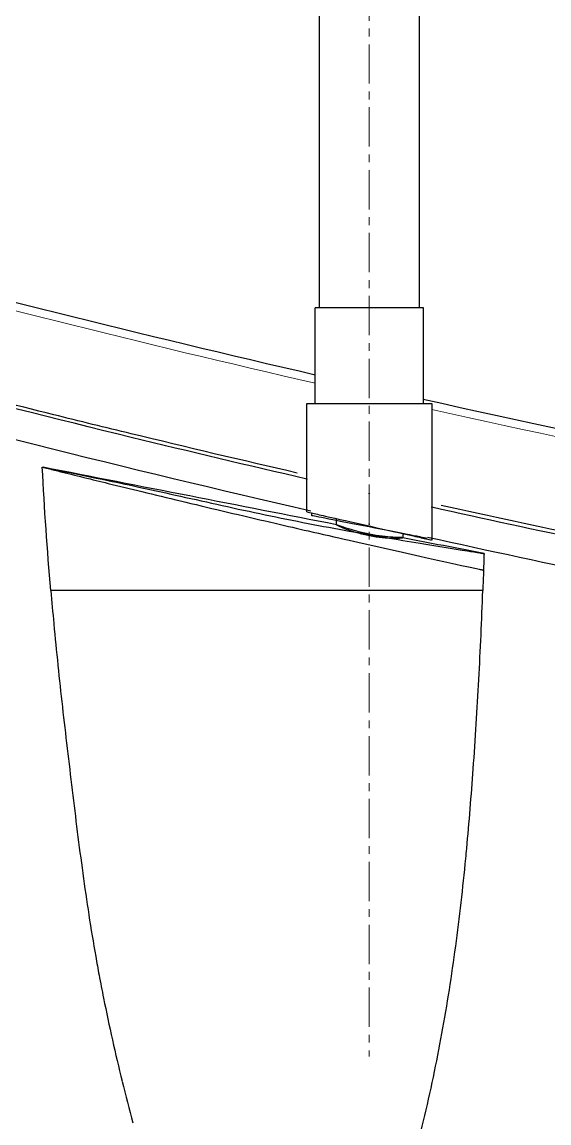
# Model space of a CAD drawing. Header units: inches. Extents: x 5516 to 5996, y -2506 to -2249.
# Drawn here: x 5571.5 to 5587.35, y -2488.8 to -2455.72 of the extents above; entities that cross this region are included whole.
import ezdxf

# ---------------------------------------------------------------- set-up
doc = ezdxf.new("R2010")
doc.units = ezdxf.units.IN
doc.header["$LTSCALE"] = 12
doc.header["$MEASUREMENT"] = 0
doc.linetypes.add('Center', pattern=[0.15748, 0.098425, -0.019685, 0.019685, -0.019685])
doc.layers.add('Make2D$DEFPOINTS', color=4, linetype='Continuous', true_color=0x00ffff)
doc.layers.add('Make2D$Visible$Curves', color=18, linetype='Continuous', true_color=0x000000)
doc.layers.add('Make2D$Visible$centerlines', color=251, linetype='Center', lineweight=13, true_color=0x696969)
doc.layers.add('Make2D$Visible$Tangents', color=251, linetype='Continuous', lineweight=13, true_color=0x696969)

msp = doc.modelspace()

# ---------------------------------------------------------------- linework, layer by layer
at = {"layer": 'Make2D$DEFPOINTS'}
for p in [(5580.06963, -2469.45076), (5581.94713, -2469.87931), (5580.06963, -2470.37433), (5583.82463, -2470.29921), (5581.94713, -2470.80195), (5583.82463, -2471.22095)]:
    msp.add_point(p, dxfattribs=at)
at = {"layer": 'Make2D$Visible$centerlines'}
msp.add_open_spline([(5581.94713, -2433.70942), (5581.94713, -2486.80195)], degree=1, dxfattribs=at)
at = {"layer": 'Make2D$Visible$Curves'}
for points, degree in [([(5580.44713, -2464.3028), (5580.44713, -2445.64069)], 1), ([(5583.44713, -2445.64069), (5583.44713, -2464.3028)], 1), ([(5549.42677, -2457.9595), (5559.61181, -2461.14495), (5569.92302, -2463.9184), (5580.32213, -2466.31451)], 3), ([(5547.14962, -2461.37326), (5558.11131, -2464.8751), (5569.12972, -2467.86073), (5580.19463, -2470.40307)], 3), ([(5580.32213, -2467.1778), (5580.32213, -2464.3028)], 1), ([(5583.57213, -2464.3028), (5583.57213, -2467.1778)], 1), ([(5580.06963, -2467.3028), (5580.06963, -2467.1778)], 1), ([(5580.06963, -2470.43683), (5580.06963, -2467.3028)], 1), ([(5583.82463, -2467.1778), (5583.82463, -2467.3028)], 1), ([(5583.82463, -2467.3028), (5583.82463, -2471.28345)], 1), ([(5572.36984, -2472.80195), (5572.26386, -2471.57562), (5572.17602, -2470.33779), (5572.11376, -2469.09061)], 3), ([(5580.96182, -2470.82258), (5578.02055, -2470.24687), (5575.07927, -2469.67115), (5572.13799, -2469.09543)], 3), ([(5580.22213, -2470.5528), (5580.22213, -2470.47121)], 1), ([(5580.95718, -2470.82204), (5580.95718, -2470.63694)], 1), ([(5582.95718, -2471.08435), (5582.95718, -2471.21786)], 1), ([(5585.39877, -2471.69106), (5584.58373, -2471.53152), (5583.76869, -2471.37199), (5582.95365, -2471.21246)], 3), ([(5583.69963, -2471.19332), (5585.54453, -2471.60139), (5587.39069, -2471.99737), (5589.23806, -2472.3816)], 3), ([(5585.39877, -2471.69106), (5585.39371, -2471.85672), (5585.38843, -2472.02235), (5585.38293, -2472.18795)], 3), ([(5585.38293, -2472.18795), (5585.37613, -2472.39268), (5585.36899, -2472.59735), (5585.36149, -2472.80195)], 3), ([(5572.36984, -2472.80195), (5572.39837, -2473.13377), (5572.4282, -2473.46465), (5572.45918, -2473.7949)], 3), ([(5572.45984, -2473.80195), (5572.49869, -2474.21578), (5572.53934, -2474.62861), (5572.58219, -2475.04205)], 3), ([(5573.33162, -2481.30195), (5573.3888, -2481.71812), (5573.4486, -2482.13215), (5573.5122, -2482.5442)], 3), ([(5573.51339, -2482.55195), (5573.57768, -2482.96813), (5573.64586, -2483.38229), (5573.71894, -2483.79574)], 3), ([(5573.72004, -2483.80195), (5573.75279, -2483.98708), (5573.78653, -2484.17208), (5573.82127, -2484.35704)], 3), ([(5573.82127, -2484.35704), (5573.86447, -2484.58703), (5573.90922, -2484.81698), (5573.95557, -2485.04708)], 3), ([(5573.95655, -2485.05195), (5574.04012, -2485.46664), (5574.12887, -2485.88186), (5574.22212, -2486.29818)], 3), ([(5574.22296, -2486.30195), (5574.31593, -2486.71692), (5574.41336, -2487.13299), (5574.51507, -2487.54905)], 3), ([(5574.51578, -2487.55195), (5574.6176, -2487.96837), (5574.72371, -2488.3848), (5574.83686, -2488.79977)], 3)]:
    msp.add_open_spline(points, degree=degree, dxfattribs=at)
for points, knots in [([(5580.06963, -2469.45076), (5578.30698, -2469.04434), (5571.9639, -2467.54013), (5561.37212, -2464.77048), (5552.57181, -2462.14799), (5548.33204, -2460.80496)], [-892.29253491, -892.29253491, -892.29253491, -892.29253491, -755.07192105, -398.14608135, -65.01931523, -65.01931523, -65.01931523, -65.01931523]), ([(5579.78163, -2469.26954), (5578.11584, -2468.88627), (5576.45217, -2468.49329), (5574.79046, -2468.0904), (5574.01246, -2467.90176), (5570.8374, -2467.12263), (5567.67201, -2466.30757), (5565.28643, -2465.67095), (5563.88154, -2465.29604), (5562.47853, -2464.91386), (5561.07763, -2464.52439), (5556.81266, -2463.33869), (5552.57179, -2462.08678), (5548.3477, -2460.76527)], [404.40350697, 404.40350697, 404.40350697, 404.40350697, 409.53211022, 409.53211022, 409.53211022, 411.93344479, 419.33969872, 419.33969872, 419.33969872, 423.7019116, 423.7019116, 423.7019116, 436.97684757, 436.97684757, 436.97684757, 436.97684757]), ([(5583.57213, -2467.05048), (5589.48166, -2468.36543), (5598.82534, -2470.24576), (5608.21865, -2471.84378), (5611.64962, -2472.391)], [35.55812436, 35.55812436, 35.55812436, 35.55812436, 53.72968124, 64.15885937, 64.15885937, 64.15885937, 64.15885937]), ([(5572.11376, -2469.09061), (5572.11747, -2469.09174), (5572.12047, -2469.09249), (5572.12347, -2469.09324), (5572.13116, -2469.09516), (5572.13886, -2469.09708), (5572.14655, -2469.099), (5572.17916, -2469.10714), (5572.21176, -2469.11528), (5572.24436, -2469.12341), (5572.37265, -2469.1554), (5572.50089, -2469.18733), (5572.62902, -2469.21916), (5573.0885, -2469.33331), (5573.63406, -2469.46783), (5574.09168, -2469.57986), (5574.43167, -2469.66309), (5574.77139, -2469.74583), (5575.11112, -2469.82816), (5575.49733, -2469.92174), (5575.88352, -2470.01479), (5576.27036, -2470.10745), (5576.68741, -2470.20734), (5577.10325, -2470.30632), (5577.52288, -2470.40556), (5577.95235, -2470.50712), (5578.38723, -2470.60928), (5578.81913, -2470.71003), (5578.93284, -2470.73656), (5579.04668, -2470.76306), (5579.16049, -2470.78951), (5579.47596, -2470.86283), (5579.79336, -2470.93622), (5580.1091, -2471.00884), (5580.52042, -2471.10346), (5580.93342, -2471.19782), (5581.34399, -2471.29102), (5582.03553, -2471.44799), (5582.78528, -2471.61621), (5583.46866, -2471.76781), (5583.90738, -2471.86513), (5584.46793, -2471.98847), (5584.88346, -2472.0792), (5585.00291, -2472.10529), (5585.15226, -2472.13782), (5585.25567, -2472.16031), (5585.27538, -2472.16459), (5585.29321, -2472.16847), (5585.31086, -2472.1723), (5585.324, -2472.17516), (5585.33738, -2472.17806), (5585.35045, -2472.1809), (5585.3608, -2472.18315), (5585.36891, -2472.18491), (5585.37439, -2472.1861)], [0, 0, 0, 0, 0.00932286, 0.00932286, 0.00932286, 0.03322211, 0.03322211, 0.03322211, 0.13449608, 0.13449608, 0.13449608, 0.53310434, 0.53310434, 0.53310434, 2.05319187, 2.05319187, 2.05319187, 3.11499626, 3.11499626, 3.11499626, 4.32203764, 4.32203764, 4.32203764, 5.62118946, 5.62118946, 5.62118946, 6.95735193, 6.95735193, 6.95735193, 7.30811342, 7.30811342, 7.30811342, 8.28193537, 8.28193537, 8.28193537, 9.55025929, 9.55025929, 9.55025929, 11.74564725, 11.74564725, 11.74564725, 13.24939566, 13.24939566, 13.24939566, 13.68260807, 13.68260807, 13.68260807, 13.75814934, 13.75814934, 13.75814934, 13.81476734, 13.81476734, 13.81476734, 13.85801642, 13.85801642, 13.85801642, 13.85801642]), ([(5572.1376, -2469.09652), (5572.14127, -2469.09725), (5572.14493, -2469.09797), (5572.1486, -2469.0987), (5572.18112, -2469.10515), (5572.21363, -2469.11159), (5572.24614, -2469.11804), (5572.37414, -2469.14345), (5572.50206, -2469.16893), (5572.62981, -2469.19449), (5573.09061, -2469.28669), (5573.63206, -2469.39706), (5574.08965, -2469.49278), (5574.42967, -2469.56391), (5574.76906, -2469.63617), (5575.10814, -2469.70957), (5575.49468, -2469.79325), (5575.88077, -2469.87849), (5576.26725, -2469.96462), (5576.68458, -2470.05762), (5577.10051, -2470.1511), (5577.52041, -2470.24377), (5577.94985, -2470.33854), (5578.38512, -2470.43281), (5578.81778, -2470.52318), (5579.24607, -2470.61264), (5579.67936, -2470.69983), (5580.10941, -2470.78281), (5580.52134, -2470.8623), (5580.93494, -2470.93891), (5581.34675, -2471.013), (5582.0415, -2471.13801), (5582.79139, -2471.26594), (5583.47821, -2471.37893), (5583.92029, -2471.45165), (5584.4814, -2471.5413), (5584.89866, -2471.60856), (5585.01882, -2471.62793), (5585.16844, -2471.65227), (5585.27187, -2471.66944), (5585.29162, -2471.67272), (5585.30944, -2471.67565), (5585.32707, -2471.67863), (5585.34021, -2471.68084), (5585.35358, -2471.68317), (5585.36664, -2471.68549), (5585.37698, -2471.68732), (5585.38507, -2471.68875), (5585.39049, -2471.68967)], [0.02151015, 0.02151015, 0.02151015, 0.02151015, 0.03277694, 0.03277694, 0.03277694, 0.13270723, 0.13270723, 0.13270723, 0.5262361, 0.5262361, 0.5262361, 2.03058518, 2.03058518, 2.03058518, 3.08507714, 3.08507714, 3.08507714, 4.28715526, 4.28715526, 4.28715526, 5.58311919, 5.58311919, 5.58311919, 6.91518758, 6.91518758, 6.91518758, 8.23349801, 8.23349801, 8.23349801, 9.49395453, 9.49395453, 9.49395453, 11.67605284, 11.67605284, 11.67605284, 13.17376946, 13.17376946, 13.17376946, 13.60661456, 13.60661456, 13.60661456, 13.68227888, 13.68227888, 13.68227888, 13.73903555, 13.73903555, 13.73903555, 13.78243568, 13.78243568, 13.78243568, 13.78243568]), ([(5580.06963, -2470.43683), (5580.06963, -2470.43683), (5580.11872, -2470.4479), (5580.30829, -2470.49064), (5580.4466, -2470.52182), (5580.61954, -2470.56081), (5580.97415, -2470.64076), (5581.45275, -2470.74867), (5581.94713, -2470.86014), (5582.44152, -2470.9716), (5582.92012, -2471.07951), (5583.27472, -2471.15946), (5583.44766, -2471.19845), (5583.58597, -2471.22964), (5583.77554, -2471.27238), (5583.82463, -2471.28345), (5583.82463, -2471.28345)], [0, 0, 0, 0, 0.74577159, 0.74577159, 1.49121184, 1.49121184, 1.49121184, 3.03388802, 3.03388802, 3.03388802, 4.5765642, 4.5765642, 4.5765642, 5.32200446, 5.32200446, 6.06777604, 6.06777604, 6.06777604, 6.06777604]), ([(5606.48084, -2474.71821), (5600.49018, -2473.70032), (5592.93316, -2472.27231), (5585.3973, -2470.64733), (5583.82463, -2470.29921)], [-1575.4199961, -1575.4199961, -1575.4199961, -1575.4199961, -1111.99776075, -989.6859472, -989.6859472, -989.6859472, -989.6859472]), ([(5611.64962, -2475.42809), (5608.54925, -2474.9364), (5605.45368, -2474.41607), (5602.3627, -2473.86563), (5600.06599, -2473.45663), (5595.45632, -2472.60143), (5590.85996, -2471.67739), (5588.55338, -2471.19507), (5587.07131, -2470.88516), (5585.59109, -2470.56794), (5584.11263, -2470.24326)], [371.93794286, 371.93794286, 371.93794286, 371.93794286, 381.35594724, 381.35594724, 381.35594724, 388.35364038, 395.42217628, 395.42217628, 395.42217628, 399.96374784, 399.96374784, 399.96374784, 399.96374784]), ([(5583.67213, -2471.22809), (5583.67213, -2471.22809), (5583.48858, -2471.19216), (5583.16689, -2471.12919), (5582.84163, -2471.06553), (5582.40214, -2470.9795), (5581.94713, -2470.89044), (5581.49212, -2470.80138), (5581.05263, -2470.71536), (5580.72737, -2470.65169), (5580.40568, -2470.58872), (5580.22213, -2470.5528), (5580.22213, -2470.5528)], [0, 0, 0, 0, 1.39560522, 1.39560522, 1.39560522, 2.80626398, 2.80626398, 2.80626398, 4.21692275, 4.21692275, 4.21692275, 5.61252796, 5.61252796, 5.61252796, 5.61252796]), ([(5580.95728, -2470.82304), (5580.961, -2470.83034), (5581.0711, -2470.88353), (5581.25398, -2470.95163), (5581.34695, -2470.98625), (5581.45702, -2471.02356), (5581.57795, -2471.0584), (5581.69734, -2471.09279), (5581.826, -2471.1243), (5581.95718, -2471.14973), (5582.08637, -2471.17477), (5582.21513, -2471.19334), (5582.33642, -2471.2055), (5582.45715, -2471.2176), (5582.56724, -2471.22314), (5582.66039, -2471.22482), (5582.81878, -2471.22769), (5582.91941, -2471.22109), (5582.94846, -2471.21596)], [3.23210227, 3.23210227, 3.23210227, 3.23210227, 4.04401004, 4.04401004, 4.04401004, 4.4517066, 4.4517066, 4.4517066, 4.853844, 4.853844, 4.853844, 5.24956666, 5.24956666, 5.24956666, 5.64368067, 5.64368067, 5.64368067, 6.32082219, 6.32082219, 6.32082219, 6.32082219]), ([(5582.95319, -2471.21237), (5582.93212, -2471.20852), (5582.82825, -2471.20822), (5582.66039, -2471.19831), (5582.56719, -2471.1928), (5582.45708, -2471.18403), (5582.33642, -2471.16955), (5582.21522, -2471.15501), (5582.08644, -2471.13497), (5581.95718, -2471.10951), (5581.82627, -2471.08372), (5581.69758, -2471.05292), (5581.57795, -2471.02022), (5581.45724, -2470.98722), (5581.34711, -2470.95276), (5581.25398, -2470.92183), (5581.09205, -2470.86804), (5580.98685, -2470.82785), (5580.96254, -2470.82273)], [0.08946506, 0.08946506, 0.08946506, 0.08946506, 0.80564798, 0.80564798, 0.80564798, 1.20027646, 1.20027646, 1.20027646, 1.59651338, 1.59651338, 1.59651338, 1.99809258, 1.99809258, 1.99809258, 2.40364907, 2.40364907, 2.40364907, 3.11433548, 3.11433548, 3.11433548, 3.11433548]), ([(5585.3525, -2472.80195), (5585.34696, -2472.80195), (5585.33889, -2472.80195), (5585.3175, -2472.80195), (5585.30415, -2472.80195), (5585.27215, -2472.80195), (5585.25353, -2472.80195), (5585.14778, -2472.80195), (5585.02206, -2472.80195), (5584.52872, -2472.80195), (5584.04381, -2472.80195), (5582.83569, -2472.80195), (5582.11289, -2472.80195), (5580.93267, -2472.80195), (5580.5235, -2472.80195), (5579.68952, -2472.80195), (5579.26474, -2472.80195), (5578.41594, -2472.80195), (5577.99195, -2472.80195), (5577.16089, -2472.80195), (5576.75383, -2472.80195), (5575.97187, -2472.80195), (5575.59693, -2472.80195), (5574.89329, -2472.80195), (5574.56461, -2472.80195), (5573.66675, -2472.80195), (5573.18713, -2472.80195), (5572.70063, -2472.80195), (5572.57687, -2472.80195), (5572.45297, -2472.80195), (5572.42185, -2472.80195), (5572.38994, -2472.80195), (5572.38247, -2472.80195), (5572.37846, -2472.80195)], [0.20784077, 0.20784077, 0.20784077, 0.20784077, 0.41568157, 0.41568157, 0.62352238, 0.62352238, 0.83136318, 0.83136318, 1.66272639, 1.66272639, 3.32545282, 3.32545282, 4.98817925, 4.98817925, 5.81954247, 5.81954247, 6.65090568, 6.65090568, 7.4822689, 7.4822689, 8.31363211, 8.31363211, 9.14499533, 9.14499533, 9.97635854, 9.97635854, 11.63908497, 11.63908497, 12.47044819, 12.47044819, 12.88612979, 12.88612979, 13.0939706, 13.0939706, 13.0939706, 13.0939706]), ([(5584.87783, -2480.55401), (5584.95178, -2479.76104), (5585.01592, -2478.96053), (5585.13828, -2477.25982), (5585.19431, -2476.36374), (5585.28925, -2474.58281), (5585.32866, -2473.69642), (5585.36146, -2472.80195)], [13.73866802, 13.73866802, 13.73866802, 13.73866802, 16.12834081, 16.12834081, 18.81639761, 18.81639761, 21.50445442, 21.50445442, 21.50445442, 21.50445442]), ([(5572.58321, -2475.05195), (5572.62595, -2475.46396), (5572.67127, -2475.8804), (5572.76474, -2476.70954), (5572.81376, -2477.13006), (5572.91186, -2477.96006), (5572.96234, -2478.38133), (5573.06294, -2479.21204), (5573.11446, -2479.63305), (5573.21943, -2480.4638), (5573.27384, -2480.88104), (5573.33034, -2481.29259)], [2.29071531, 2.29071531, 2.29071531, 2.29071531, 3.55071908, 3.5623808, 4.8148622, 4.82703898, 6.07433019, 6.08624674, 7.33745591, 7.34840669, 8.61103474, 8.61103474, 8.61103474, 8.61103474]), ([(5581.94576, -2493.33248), (5582.07116, -2493.08519), (5582.19021, -2492.83636), (5582.48803, -2492.17273), (5582.65675, -2491.75257), (5583.1185, -2490.47911), (5583.36717, -2489.6119), (5583.79226, -2487.86282), (5583.97194, -2486.98268), (5584.29203, -2485.23408), (5584.42909, -2484.36516), (5584.66458, -2482.6195), (5584.76368, -2481.7404), (5584.85921, -2480.75191), (5584.8686, -2480.65302), (5584.87783, -2480.55401)], [0.52187694, 0.52187694, 0.52187694, 0.52187694, 1.3440284, 1.3440284, 2.6880568, 2.6880568, 5.3761136, 5.3761136, 8.06417041, 8.06417041, 10.75222721, 10.75222721, 13.44028401, 13.44028401, 13.73866802, 13.73866802, 13.73866802, 13.73866802])]:
    msp.add_open_spline(points, degree=3, knots=knots, dxfattribs=at)
for points, knots in [([(5583.57213, -2464.3028), (5583.57213, -2464.3028), (5581.94713, -2464.3028), (5580.32213, -2464.3028), (5580.32213, -2464.3028)], [-9.42477796, -9.42477796, -9.42477796, -7.06858347, -7.06858347, -4.71238898, -4.71238898, -4.71238898]), ([(5580.06963, -2467.1778), (5580.06963, -2467.1778), (5581.94713, -2467.1778), (5583.82463, -2467.1778), (5583.82463, -2467.1778)], [-5.50564113, -5.50564113, -5.50564113, -2.75282056, -2.75282056, 0, 0, 0])]:
    msp.add_rational_spline(points, [1, 0.707106781187, 1, 0.707106781187, 1], degree=2, knots=knots, dxfattribs=at)
at = {"layer": 'Make2D$Visible$Tangents'}
msp.add_open_spline([(5549.33684, -2458.19332), (5559.55147, -2461.38853), (5569.89281, -2464.16951), (5580.32213, -2466.57116)], degree=3, dxfattribs=at)
msp.add_open_spline([(5583.82463, -2467.36279), (5589.63591, -2468.6516), (5598.89555, -2470.51185), (5608.20354, -2472.09497), (5611.64962, -2472.64432)], degree=3, knots=[35.87286761, 35.87286761, 35.87286761, 35.87286761, 53.72968124, 64.19960455, 64.19960455, 64.19960455, 64.19960455], dxfattribs=at)

doc.saveas('drawing.dxf')
